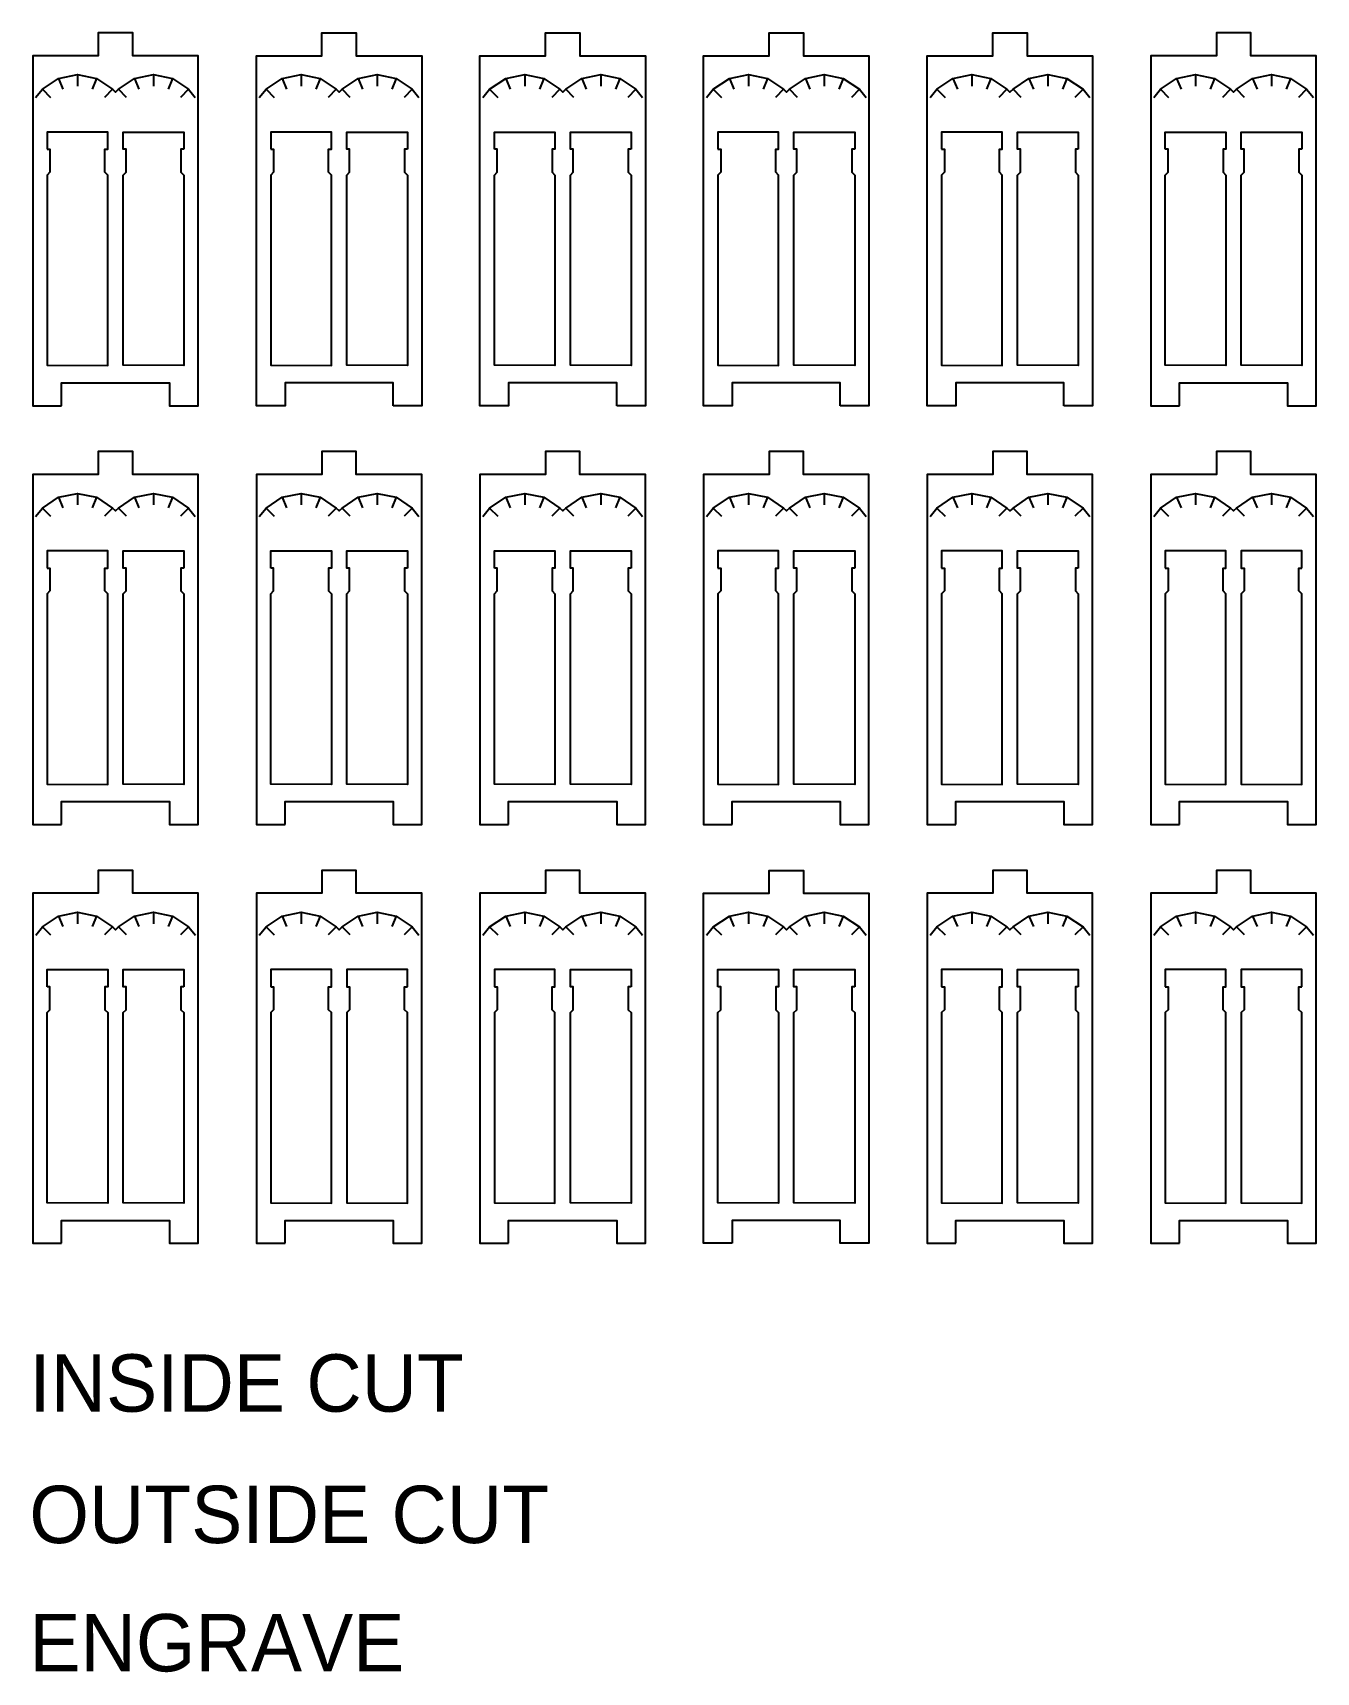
# Model space of a CAD drawing. Header units: millimetres. Extents: x 0 to 786, y -59 to 1053.
# Drawn here: x 0.5 to 178.1, y -59.3 to 167.5 of the extents above; entities that cross this region are included whole.
import ezdxf
from ezdxf.enums import TextEntityAlignment as Align

# ---------------------------------------------------------------- set-up
doc = ezdxf.new("R2010")
doc.units = ezdxf.units.MM
for name, color, linetype in [('Part1 engrave', 173, 'Continuous'), ('Part1 Inside Cut', 92, 'Continuous'), ('Part1 Outside cut', 1, 'Continuous')]:
    doc.layers.add(name, color=color, linetype=linetype)

msp = doc.modelspace()

# ---------------------------------------------------------------- linework, layer by layer
at = {"layer": 'Part1 engrave'}
for p, q in [((6.66, 161.69), (6.66, 160.1)), ((9.29, 161.16), (8.68, 159.7)), ((17.18, 161.69), (17.18, 160.1)), ((19.81, 161.16), (19.2, 159.7)), ((37.62, 161.69), (37.62, 160.1)), ((40.25, 161.16), (39.64, 159.7)), ((48.14, 161.69), (48.14, 160.1)), ((50.77, 161.16), (50.16, 159.7)), ((68.58, 161.69), (68.58, 160.1)), ((71.21, 161.16), (70.6, 159.7)), ((79.1, 161.69), (79.1, 160.1)), ((81.73, 161.16), (81.12, 159.7)), ((99.53, 161.69), (99.53, 160.1)), ((102.16, 161.16), (101.56, 159.7)), ((110.05, 161.69), (110.05, 160.1)), ((112.68, 161.16), (112.08, 159.7)), ((130.49, 161.69), (130.49, 160.1)), ((133.12, 161.16), (132.51, 159.7)), ((141.01, 161.69), (141.01, 160.1)), ((143.64, 161.16), (143.03, 159.7)), ((161.45, 161.69), (161.45, 160.1)), ((164.08, 161.16), (163.47, 159.7)), ((171.97, 161.69), (171.97, 160.1)), ((174.6, 161.16), (173.99, 159.7)), ((1.8, 159.68), (2.92, 158.55)), ((22.03, 159.68), (20.91, 158.55)), ((32.77, 159.68), (33.89, 158.55)), ((53, 159.68), (51.88, 158.55)), ((63.72, 159.68), (64.85, 158.55)), ((83.95, 159.68), (82.83, 158.55)), ((94.68, 159.68), (95.8, 158.55)), ((114.91, 159.68), (113.79, 158.55)), ((125.64, 159.68), (126.76, 158.55)), ((145.87, 159.68), (144.74, 158.55)), ((156.59, 159.68), (157.71, 158.55)), ((176.82, 159.68), (175.7, 158.55)), ((6.66, 103.74), (6.66, 102.16)), ((9.29, 103.22), (8.68, 101.75)), ((17.18, 103.74), (17.18, 102.16)), ((19.81, 103.22), (19.2, 101.75)), ((37.62, 103.74), (37.62, 102.16)), ((40.25, 103.22), (39.64, 101.75)), ((48.14, 103.74), (48.14, 102.16)), ((50.77, 103.22), (50.16, 101.75)), ((68.58, 103.74), (68.58, 102.16)), ((71.21, 103.22), (70.6, 101.75)), ((79.1, 103.74), (79.1, 102.16)), ((81.73, 103.22), (81.12, 101.75)), ((99.53, 103.74), (99.53, 102.16)), ((102.16, 103.22), (101.56, 101.75)), ((110.05, 103.74), (110.05, 102.16)), ((112.68, 103.22), (112.08, 101.75)), ((130.49, 103.74), (130.49, 102.16)), ((133.12, 103.22), (132.51, 101.75)), ((141.01, 103.74), (141.01, 102.16)), ((143.64, 103.22), (143.03, 101.75)), ((161.45, 103.74), (161.45, 102.16)), ((164.08, 103.22), (163.47, 101.75)), ((171.97, 103.74), (171.97, 102.16)), ((174.6, 103.22), (173.99, 101.75)), ((1.8, 101.73), (2.92, 100.61)), ((22.03, 101.73), (20.91, 100.61)), ((32.77, 101.73), (33.89, 100.61)), ((53, 101.73), (51.88, 100.61)), ((63.72, 101.73), (64.85, 100.61)), ((83.95, 101.73), (82.83, 100.61)), ((94.68, 101.73), (95.8, 100.61)), ((114.91, 101.73), (113.79, 100.61)), ((125.64, 101.73), (126.76, 100.61)), ((145.87, 101.73), (144.74, 100.61)), ((156.59, 101.73), (157.71, 100.61)), ((176.82, 101.73), (175.7, 100.61)), ((6.67, 45.8), (6.67, 44.21)), ((17.19, 45.8), (17.19, 44.21)), ((37.62, 45.8), (37.62, 44.21)), ((48.14, 45.8), (48.14, 44.21)), ((68.58, 45.8), (68.58, 44.21)), ((79.1, 45.8), (79.1, 44.21)), ((99.53, 45.8), (99.53, 44.21)), ((110.05, 45.8), (110.05, 44.21)), ((130.49, 45.8), (130.49, 44.21)), ((141.01, 45.8), (141.01, 44.21)), ((161.45, 45.8), (161.45, 44.21)), ((171.97, 45.8), (171.97, 44.21)), ((1.81, 43.79), (2.93, 42.67)), ((9.29, 45.28), (8.69, 43.81)), ((19.81, 45.28), (19.21, 43.81)), ((22.04, 43.79), (20.92, 42.67)), ((32.77, 43.79), (33.89, 42.67)), ((40.25, 45.28), (39.64, 43.81)), ((50.77, 45.28), (50.16, 43.81)), ((53, 43.79), (51.88, 42.67)), ((63.72, 43.79), (64.85, 42.67)), ((71.21, 45.28), (70.6, 43.81)), ((81.73, 45.28), (81.12, 43.81)), ((83.95, 43.79), (82.83, 42.67)), ((94.68, 43.79), (95.8, 42.67)), ((102.16, 45.28), (101.56, 43.81)), ((112.68, 45.28), (112.08, 43.81)), ((114.91, 43.79), (113.79, 42.67)), ((125.64, 43.79), (126.76, 42.67)), ((133.12, 45.28), (132.51, 43.81)), ((143.64, 45.28), (143.03, 43.81)), ((145.87, 43.79), (144.74, 42.67)), ((156.59, 43.79), (157.71, 42.67)), ((164.08, 45.28), (163.47, 43.81)), ((174.6, 45.28), (173.99, 43.81)), ((176.82, 43.79), (175.7, 42.67))]:
    msp.add_line(p, q, dxfattribs=at)
for points in [[(0.87, 158.51, 0), (1.8, 159.68, 0), (4.03, 161.16, 0), (6.66, 161.69, 0), (9.29, 161.16, 0), (11.5, 159.66, 0)], [(4.03, 161.16, 0), (4.64, 159.7, 0)], [(12.34, 159.66, 0), (14.55, 161.16, 0), (17.18, 161.69, 0), (19.81, 161.16, 0), (22.03, 159.68, 0), (22.97, 158.51, 0)], [(14.55, 161.16, 0), (15.16, 159.7, 0)], [(31.83, 158.51, 0), (32.77, 159.68, 0), (34.99, 161.16, 0), (37.62, 161.69, 0), (40.25, 161.16, 0), (42.46, 159.66, 0)], [(34.99, 161.16, 0), (35.6, 159.7, 0)], [(43.3, 159.66, 0), (45.51, 161.16, 0), (48.14, 161.69, 0), (50.77, 161.16, 0), (53, 159.68, 0), (53.93, 158.51, 0)], [(45.51, 161.16, 0), (46.12, 159.7, 0)], [(62.79, 158.51, 0), (63.72, 159.68, 0), (65.95, 161.16, 0), (68.58, 161.69, 0), (71.21, 161.16, 0), (73.42, 159.66, 0)], [(65.95, 161.16, 0), (66.56, 159.7, 0)], [(74.26, 159.66, 0), (76.47, 161.16, 0), (79.1, 161.69, 0), (81.73, 161.16, 0), (83.95, 159.68, 0), (84.89, 158.51, 0)], [(76.47, 161.16, 0), (77.08, 159.7, 0)], [(93.74, 158.51, 0), (94.68, 159.68, 0), (96.91, 161.16, 0), (99.53, 161.69, 0), (102.16, 161.16, 0), (104.38, 159.66, 0)], [(96.91, 161.16, 0), (97.51, 159.7, 0)], [(105.21, 159.66, 0), (107.43, 161.16, 0), (110.05, 161.69, 0), (112.68, 161.16, 0), (114.91, 159.68, 0), (115.84, 158.51, 0)], [(107.43, 161.16, 0), (108.03, 159.7, 0)], [(124.7, 158.51, 0), (125.64, 159.68, 0), (127.86, 161.16, 0), (130.49, 161.69, 0), (133.12, 161.16, 0), (135.33, 159.66, 0)], [(127.86, 161.16, 0), (128.47, 159.7, 0)], [(136.17, 159.66, 0), (138.38, 161.16, 0), (141.01, 161.69, 0), (143.64, 161.16, 0), (145.87, 159.68, 0), (146.8, 158.51, 0)], [(138.38, 161.16, 0), (138.99, 159.7, 0)], [(155.66, 158.51, 0), (156.59, 159.68, 0), (158.82, 161.16, 0), (161.45, 161.69, 0), (164.08, 161.16, 0), (166.29, 159.66, 0)], [(158.82, 161.16, 0), (159.43, 159.7, 0)], [(167.13, 159.66, 0), (169.34, 161.16, 0), (171.97, 161.69, 0), (174.6, 161.16, 0), (176.82, 159.68, 0), (177.76, 158.51, 0)], [(169.34, 161.16, 0), (169.95, 159.7, 0)], [(13.44, 158.55, 0), (12.34, 159.66, 0), (11.92, 159.27, 0), (11.5, 159.66, 0), (10.39, 158.55, 0)], [(44.41, 158.55, 0), (43.3, 159.66, 0), (42.88, 159.27, 0), (42.46, 159.66, 0), (41.36, 158.55, 0)], [(75.37, 158.55, 0), (74.26, 159.66, 0), (73.84, 159.27, 0), (73.42, 159.66, 0), (72.31, 158.55, 0)], [(106.32, 158.55, 0), (105.21, 159.66, 0), (104.79, 159.27, 0), (104.38, 159.66, 0), (103.27, 158.55, 0)], [(137.28, 158.55, 0), (136.17, 159.66, 0), (135.75, 159.27, 0), (135.33, 159.66, 0), (134.22, 158.55, 0)], [(168.23, 158.55, 0), (167.13, 159.66, 0), (166.71, 159.27, 0), (166.29, 159.66, 0), (165.18, 158.55, 0)], [(0.87, 100.57, 0), (1.8, 101.73, 0), (4.03, 103.22, 0), (6.66, 103.74, 0), (9.29, 103.22, 0), (11.5, 101.72, 0)], [(4.03, 103.22, 0), (4.64, 101.75, 0)], [(12.34, 101.72, 0), (14.55, 103.22, 0), (17.18, 103.74, 0), (19.81, 103.22, 0), (22.03, 101.73, 0), (22.97, 100.57, 0)], [(14.55, 103.22, 0), (15.16, 101.75, 0)], [(31.83, 100.57, 0), (32.77, 101.73, 0), (34.99, 103.22, 0), (37.62, 103.74, 0), (40.25, 103.22, 0), (42.46, 101.72, 0)], [(34.99, 103.22, 0), (35.6, 101.75, 0)], [(43.3, 101.72, 0), (45.51, 103.22, 0), (48.14, 103.74, 0), (50.77, 103.22, 0), (53, 101.73, 0), (53.93, 100.57, 0)], [(45.51, 103.22, 0), (46.12, 101.75, 0)], [(62.79, 100.57, 0), (63.72, 101.73, 0), (65.95, 103.22, 0), (68.58, 103.74, 0), (71.21, 103.22, 0), (73.42, 101.72, 0)], [(65.95, 103.22, 0), (66.56, 101.75, 0)], [(74.26, 101.72, 0), (76.47, 103.22, 0), (79.1, 103.74, 0), (81.73, 103.22, 0), (83.95, 101.73, 0), (84.89, 100.57, 0)], [(76.47, 103.22, 0), (77.08, 101.75, 0)], [(93.74, 100.57, 0), (94.68, 101.73, 0), (96.91, 103.22, 0), (99.53, 103.74, 0), (102.16, 103.22, 0), (104.38, 101.72, 0)], [(96.91, 103.22, 0), (97.51, 101.75, 0)], [(105.21, 101.72, 0), (107.43, 103.22, 0), (110.05, 103.74, 0), (112.68, 103.22, 0), (114.91, 101.73, 0), (115.84, 100.57, 0)], [(107.43, 103.22, 0), (108.03, 101.75, 0)], [(124.7, 100.57, 0), (125.64, 101.73, 0), (127.86, 103.22, 0), (130.49, 103.74, 0), (133.12, 103.22, 0), (135.33, 101.72, 0)], [(127.86, 103.22, 0), (128.47, 101.75, 0)], [(136.17, 101.72, 0), (138.38, 103.22, 0), (141.01, 103.74, 0), (143.64, 103.22, 0), (145.87, 101.73, 0), (146.8, 100.57, 0)], [(138.38, 103.22, 0), (138.99, 101.75, 0)], [(155.66, 100.57, 0), (156.59, 101.73, 0), (158.82, 103.22, 0), (161.45, 103.74, 0), (164.08, 103.22, 0), (166.29, 101.72, 0)], [(158.82, 103.22, 0), (159.43, 101.75, 0)], [(167.13, 101.72, 0), (169.34, 103.22, 0), (171.97, 103.74, 0), (174.6, 103.22, 0), (176.82, 101.73, 0), (177.76, 100.57, 0)], [(169.34, 103.22, 0), (169.95, 101.75, 0)], [(13.44, 100.61, 0), (12.34, 101.72, 0), (11.92, 101.33, 0), (11.5, 101.72, 0), (10.39, 100.61, 0)], [(44.41, 100.61, 0), (43.3, 101.72, 0), (42.88, 101.33, 0), (42.46, 101.72, 0), (41.36, 100.61, 0)], [(75.37, 100.61, 0), (74.26, 101.72, 0), (73.84, 101.33, 0), (73.42, 101.72, 0), (72.31, 100.61, 0)], [(106.32, 100.61, 0), (105.21, 101.72, 0), (104.79, 101.33, 0), (104.38, 101.72, 0), (103.27, 100.61, 0)], [(137.28, 100.61, 0), (136.17, 101.72, 0), (135.75, 101.33, 0), (135.33, 101.72, 0), (134.22, 100.61, 0)], [(168.23, 100.61, 0), (167.13, 101.72, 0), (166.71, 101.33, 0), (166.29, 101.72, 0), (165.18, 100.61, 0)], [(0.88, 42.62, 0), (1.81, 43.79, 0), (4.04, 45.28, 0), (6.67, 45.8, 0), (9.29, 45.28, 0), (11.51, 43.77, 0)], [(12.34, 43.77, 0), (14.56, 45.28, 0), (17.19, 45.8, 0), (19.81, 45.28, 0), (22.04, 43.79, 0), (22.98, 42.62, 0)], [(31.83, 42.62, 0), (32.77, 43.79, 0), (34.99, 45.28, 0), (37.62, 45.8, 0), (40.25, 45.28, 0), (42.46, 43.77, 0)], [(43.3, 43.77, 0), (45.51, 45.28, 0), (48.14, 45.8, 0), (50.77, 45.28, 0), (53, 43.79, 0), (53.93, 42.62, 0)], [(62.79, 42.62, 0), (63.72, 43.79, 0), (65.95, 45.28, 0), (68.58, 45.8, 0), (71.21, 45.28, 0), (73.42, 43.77, 0)], [(74.26, 43.77, 0), (76.47, 45.28, 0), (79.1, 45.8, 0), (81.73, 45.28, 0), (83.95, 43.79, 0), (84.89, 42.62, 0)], [(93.74, 42.62, 0), (94.68, 43.79, 0), (96.91, 45.28, 0), (99.53, 45.8, 0), (102.16, 45.28, 0), (104.38, 43.77, 0)], [(105.21, 43.77, 0), (107.43, 45.28, 0), (110.05, 45.8, 0), (112.68, 45.28, 0), (114.91, 43.79, 0), (115.84, 42.62, 0)], [(124.7, 42.62, 0), (125.64, 43.79, 0), (127.86, 45.28, 0), (130.49, 45.8, 0), (133.12, 45.28, 0), (135.33, 43.77, 0)], [(136.17, 43.77, 0), (138.38, 45.28, 0), (141.01, 45.8, 0), (143.64, 45.28, 0), (145.87, 43.79, 0), (146.8, 42.62, 0)], [(155.66, 42.62, 0), (156.59, 43.79, 0), (158.82, 45.28, 0), (161.45, 45.8, 0), (164.08, 45.28, 0), (166.29, 43.77, 0)], [(167.13, 43.77, 0), (169.34, 45.28, 0), (171.97, 45.8, 0), (174.6, 45.28, 0), (176.82, 43.79, 0), (177.76, 42.62, 0)], [(4.04, 45.28, 0), (4.65, 43.81, 0)], [(13.45, 42.67, 0), (12.34, 43.77, 0), (11.93, 43.38, 0), (11.51, 43.77, 0), (10.4, 42.67, 0)], [(14.56, 45.28, 0), (15.17, 43.81, 0)], [(34.99, 45.28, 0), (35.6, 43.81, 0)], [(44.41, 42.67, 0), (43.3, 43.77, 0), (42.88, 43.38, 0), (42.46, 43.77, 0), (41.36, 42.67, 0)], [(45.51, 45.28, 0), (46.12, 43.81, 0)], [(65.95, 45.28, 0), (66.56, 43.81, 0)], [(75.37, 42.67, 0), (74.26, 43.77, 0), (73.84, 43.38, 0), (73.42, 43.77, 0), (72.31, 42.67, 0)], [(76.47, 45.28, 0), (77.08, 43.81, 0)], [(96.91, 45.28, 0), (97.51, 43.81, 0)], [(106.32, 42.67, 0), (105.21, 43.77, 0), (104.79, 43.38, 0), (104.38, 43.77, 0), (103.27, 42.67, 0)], [(107.43, 45.28, 0), (108.03, 43.81, 0)], [(127.86, 45.28, 0), (128.47, 43.81, 0)], [(137.28, 42.67, 0), (136.17, 43.77, 0), (135.75, 43.38, 0), (135.33, 43.77, 0), (134.22, 42.67, 0)], [(138.38, 45.28, 0), (138.99, 43.81, 0)], [(158.82, 45.28, 0), (159.43, 43.81, 0)], [(168.23, 42.67, 0), (167.13, 43.77, 0), (166.71, 43.38, 0), (166.29, 43.77, 0), (165.18, 42.67, 0)], [(169.34, 45.28, 0), (169.95, 43.81, 0)]]:
    msp.add_polyline3d(points, dxfattribs=at)
at = {"layer": 'Part1 Inside Cut'}
for points in [[(2.46, 151.37, 0), (2.85, 151.37, 0), (2.85, 148.19, 0), (2.46, 147.8, 0), (2.46, 121.49, 0), (10.85, 121.44, 0), (10.85, 147.8, 0), (10.45, 148.19, 0), (10.45, 151.37, 0), (10.85, 151.37, 0), (10.85, 153.75, 0), (2.46, 153.75, 0)], [(21.38, 151.37, 0), (20.98, 151.37, 0), (20.98, 148.19, 0), (21.38, 147.8, 0), (21.38, 121.44, 0), (12.98, 121.49, 0), (12.98, 147.8, 0), (13.38, 148.19, 0), (13.38, 151.37, 0), (12.98, 151.37, 0), (12.98, 153.75, 0), (21.38, 153.75, 0)], [(33.41, 151.37, 0), (33.81, 151.37, 0), (33.81, 148.19, 0), (33.41, 147.8, 0), (33.41, 121.49, 0), (41.81, 121.44, 0), (41.81, 147.8, 0), (41.41, 148.19, 0), (41.41, 151.37, 0), (41.81, 151.37, 0), (41.81, 153.75, 0), (33.41, 153.75, 0)], [(52.34, 151.37, 0), (51.94, 151.37, 0), (51.94, 148.19, 0), (52.34, 147.8, 0), (52.34, 121.44, 0), (43.94, 121.49, 0), (43.94, 147.8, 0), (44.34, 148.19, 0), (44.34, 151.37, 0), (43.94, 151.37, 0), (43.94, 153.75, 0), (52.34, 153.75, 0)], [(64.37, 151.37, 0), (64.37, 153.75, 0), (72.76, 153.75, 0), (72.76, 151.37, 0), (72.37, 151.37, 0), (72.37, 148.19, 0), (72.76, 147.8, 0), (72.76, 121.44, 0), (64.37, 121.49, 0), (64.37, 147.8, 0), (64.76, 148.19, 0), (64.76, 151.37, 0)], [(83.29, 151.37, 0), (82.9, 151.37, 0), (82.9, 148.19, 0), (83.29, 147.8, 0), (83.29, 121.44, 0), (74.9, 121.49, 0), (74.9, 147.8, 0), (75.29, 148.19, 0), (75.29, 151.37, 0), (74.9, 151.37, 0), (74.9, 153.75, 0), (83.29, 153.75, 0)], [(95.32, 151.37, 0), (95.72, 151.37, 0), (95.72, 148.19, 0), (95.32, 147.8, 0), (95.32, 121.49, 0), (103.72, 121.44, 0), (103.72, 147.8, 0), (103.32, 148.19, 0), (103.32, 151.37, 0), (103.72, 151.37, 0), (103.72, 153.75, 0), (95.32, 153.75, 0)], [(114.25, 151.37, 0), (113.85, 151.37, 0), (113.85, 148.19, 0), (114.25, 147.8, 0), (114.25, 121.44, 0), (105.85, 121.49, 0), (105.85, 147.8, 0), (106.25, 148.19, 0), (106.25, 151.37, 0), (105.85, 151.37, 0), (105.85, 153.75, 0), (114.25, 153.75, 0)], [(126.28, 151.37, 0), (126.68, 151.37, 0), (126.68, 148.19, 0), (126.28, 147.8, 0), (126.28, 121.49, 0), (134.68, 121.44, 0), (134.68, 147.8, 0), (134.28, 148.19, 0), (134.28, 151.37, 0), (134.68, 151.37, 0), (134.68, 153.75, 0), (126.28, 153.75, 0)], [(145.21, 151.37, 0), (144.81, 151.37, 0), (144.81, 148.19, 0), (145.21, 147.8, 0), (145.21, 121.44, 0), (136.81, 121.49, 0), (136.81, 147.8, 0), (137.21, 148.19, 0), (137.21, 151.37, 0), (136.81, 151.37, 0), (136.81, 153.75, 0), (145.21, 153.75, 0)], [(157.24, 151.37, 0), (157.24, 153.75, 0), (165.63, 153.75, 0), (165.63, 151.37, 0), (165.24, 151.37, 0), (165.24, 148.19, 0), (165.63, 147.8, 0), (165.63, 121.44, 0), (157.24, 121.49, 0), (157.24, 147.8, 0), (157.63, 148.19, 0), (157.63, 151.37, 0)], [(176.16, 151.37, 0), (175.76, 151.37, 0), (175.76, 148.19, 0), (176.16, 147.8, 0), (176.16, 121.44, 0), (167.77, 121.49, 0), (167.77, 147.8, 0), (168.16, 148.19, 0), (168.16, 151.37, 0), (167.77, 151.37, 0), (167.77, 153.75, 0), (176.16, 153.75, 0)], [(2.46, 93.42, 0), (2.85, 93.42, 0), (2.85, 90.25, 0), (2.46, 89.85, 0), (2.46, 63.54, 0), (10.85, 63.5, 0), (10.85, 89.85, 0), (10.45, 90.25, 0), (10.45, 93.42, 0), (10.85, 93.42, 0), (10.85, 95.81, 0), (2.46, 95.81, 0)], [(21.38, 93.42, 0), (20.98, 93.42, 0), (20.98, 90.25, 0), (21.38, 89.85, 0), (21.38, 63.5, 0), (12.98, 63.54, 0), (12.98, 89.85, 0), (13.38, 90.25, 0), (13.38, 93.42, 0), (12.98, 93.42, 0), (12.98, 95.81, 0), (21.38, 95.81, 0)], [(33.41, 93.42, 0), (33.41, 95.81, 0), (41.81, 95.81, 0), (41.81, 93.42, 0), (41.41, 93.42, 0), (41.41, 90.25, 0), (41.81, 89.85, 0), (41.81, 63.5, 0), (33.41, 63.54, 0), (33.41, 89.85, 0), (33.81, 90.25, 0), (33.81, 93.42, 0)], [(52.34, 93.42, 0), (51.94, 93.42, 0), (51.94, 90.25, 0), (52.34, 89.85, 0), (52.34, 63.5, 0), (43.94, 63.54, 0), (43.94, 89.85, 0), (44.34, 90.25, 0), (44.34, 93.42, 0), (43.94, 93.42, 0), (43.94, 95.81, 0), (52.34, 95.81, 0)], [(64.37, 93.42, 0), (64.37, 95.81, 0), (72.76, 95.81, 0), (72.76, 93.42, 0), (72.37, 93.42, 0), (72.37, 90.25, 0), (72.76, 89.85, 0), (72.76, 63.5, 0), (64.37, 63.54, 0), (64.37, 89.85, 0), (64.76, 90.25, 0), (64.76, 93.42, 0)], [(83.29, 93.42, 0), (82.9, 93.42, 0), (82.9, 90.25, 0), (83.29, 89.85, 0), (83.29, 63.5, 0), (74.9, 63.54, 0), (74.9, 89.85, 0), (75.29, 90.25, 0), (75.29, 93.42, 0), (74.9, 93.42, 0), (74.9, 95.81, 0), (83.29, 95.81, 0)], [(95.32, 93.42, 0), (95.72, 93.42, 0), (95.72, 90.25, 0), (95.32, 89.85, 0), (95.32, 63.54, 0), (103.72, 63.5, 0), (103.72, 89.85, 0), (103.32, 90.25, 0), (103.32, 93.42, 0), (103.72, 93.42, 0), (103.72, 95.81, 0), (95.32, 95.81, 0)], [(114.25, 93.42, 0), (113.85, 93.42, 0), (113.85, 90.25, 0), (114.25, 89.85, 0), (114.25, 63.5, 0), (105.85, 63.54, 0), (105.85, 89.85, 0), (106.25, 90.25, 0), (106.25, 93.42, 0), (105.85, 93.42, 0), (105.85, 95.81, 0), (114.25, 95.81, 0)], [(126.28, 93.42, 0), (126.68, 93.42, 0), (126.68, 90.25, 0), (126.28, 89.85, 0), (126.28, 63.54, 0), (134.68, 63.5, 0), (134.68, 89.85, 0), (134.28, 90.25, 0), (134.28, 93.42, 0), (134.68, 93.42, 0), (134.68, 95.81, 0), (126.28, 95.81, 0)], [(145.21, 93.42, 0), (144.81, 93.42, 0), (144.81, 90.25, 0), (145.21, 89.85, 0), (145.21, 63.5, 0), (136.81, 63.54, 0), (136.81, 89.85, 0), (137.21, 90.25, 0), (137.21, 93.42, 0), (136.81, 93.42, 0), (136.81, 95.81, 0), (145.21, 95.81, 0)], [(157.24, 93.42, 0), (157.63, 93.42, 0), (157.63, 90.25, 0), (157.24, 89.85, 0), (157.24, 63.54, 0), (165.63, 63.5, 0), (165.63, 89.85, 0), (165.24, 90.25, 0), (165.24, 93.42, 0), (165.63, 93.42, 0), (165.63, 95.81, 0), (157.24, 95.81, 0)], [(176.16, 93.42, 0), (176.16, 95.81, 0), (167.77, 95.81, 0), (167.77, 93.42, 0), (168.16, 93.42, 0), (168.16, 90.25, 0), (167.77, 89.85, 0), (167.77, 63.54, 0), (176.16, 63.5, 0), (176.16, 89.85, 0), (175.76, 90.25, 0), (175.76, 93.42, 0)], [(2.46, 35.48, 0), (2.46, 37.86, 0), (10.85, 37.86, 0), (10.85, 35.48, 0), (10.45, 35.48, 0), (10.45, 32.31, 0), (10.85, 31.91, 0), (10.85, 5.56, 0), (2.46, 5.6, 0), (2.46, 31.91, 0), (2.85, 32.31, 0), (2.85, 35.48, 0)], [(21.38, 35.48, 0), (20.98, 35.48, 0), (20.98, 32.31, 0), (21.38, 31.91, 0), (21.38, 5.56, 0), (12.98, 5.6, 0), (12.98, 31.91, 0), (13.38, 32.31, 0), (13.38, 35.48, 0), (12.98, 35.48, 0), (12.98, 37.86, 0), (21.38, 37.86, 0)], [(33.41, 35.48, 0), (33.81, 35.48, 0), (33.81, 32.31, 0), (33.41, 31.91, 0), (33.41, 5.6, 0), (41.81, 5.56, 0), (41.81, 31.91, 0), (41.41, 32.31, 0), (41.41, 35.48, 0), (41.81, 35.48, 0), (41.81, 37.86, 0), (33.41, 37.86, 0)], [(52.34, 35.48, 0), (52.34, 37.86, 0), (43.94, 37.86, 0), (43.94, 35.48, 0), (44.34, 35.48, 0), (44.34, 32.31, 0), (43.94, 31.91, 0), (43.94, 5.6, 0), (52.34, 5.56, 0), (52.34, 31.91, 0), (51.94, 32.31, 0), (51.94, 35.48, 0)], [(64.37, 35.48, 0), (64.76, 35.48, 0), (64.76, 32.31, 0), (64.37, 31.91, 0), (64.37, 5.6, 0), (72.76, 5.56, 0), (72.76, 31.91, 0), (72.37, 32.31, 0), (72.37, 35.48, 0), (72.76, 35.48, 0), (72.76, 37.86, 0), (64.37, 37.86, 0)], [(83.29, 35.48, 0), (82.9, 35.48, 0), (82.9, 32.31, 0), (83.29, 31.91, 0), (83.29, 5.56, 0), (74.9, 5.6, 0), (74.9, 31.91, 0), (75.29, 32.31, 0), (75.29, 35.48, 0), (74.9, 35.48, 0), (74.9, 37.86, 0), (83.29, 37.86, 0)], [(95.32, 35.48, 0), (95.32, 37.86, 0), (103.72, 37.86, 0), (103.72, 35.48, 0), (103.32, 35.48, 0), (103.32, 32.31, 0), (103.72, 31.91, 0), (103.72, 5.56, 0), (95.32, 5.6, 0), (95.32, 31.91, 0), (95.72, 32.31, 0), (95.72, 35.48, 0)], [(114.25, 35.48, 0), (113.85, 35.48, 0), (113.85, 32.31, 0), (114.25, 31.91, 0), (114.25, 5.56, 0), (105.85, 5.6, 0), (105.85, 31.91, 0), (106.25, 32.31, 0), (106.25, 35.48, 0), (105.85, 35.48, 0), (105.85, 37.86, 0), (114.25, 37.86, 0)], [(126.28, 35.48, 0), (126.68, 35.48, 0), (126.68, 32.31, 0), (126.28, 31.91, 0), (126.28, 5.6, 0), (134.68, 5.56, 0), (134.68, 31.91, 0), (134.28, 32.31, 0), (134.28, 35.48, 0), (134.68, 35.48, 0), (134.68, 37.86, 0), (126.28, 37.86, 0)], [(145.21, 35.48, 0), (144.81, 35.48, 0), (144.81, 32.31, 0), (145.21, 31.91, 0), (145.21, 5.56, 0), (136.81, 5.6, 0), (136.81, 31.91, 0), (137.21, 32.31, 0), (137.21, 35.48, 0), (136.81, 35.48, 0), (136.81, 37.86, 0), (145.21, 37.86, 0)], [(157.24, 35.48, 0), (157.63, 35.48, 0), (157.63, 32.31, 0), (157.24, 31.91, 0), (157.24, 5.6, 0), (165.63, 5.56, 0), (165.63, 31.91, 0), (165.24, 32.31, 0), (165.24, 35.48, 0), (165.63, 35.48, 0), (165.63, 37.86, 0), (157.24, 37.86, 0)], [(176.16, 35.48, 0), (176.16, 37.86, 0), (167.77, 37.86, 0), (167.77, 35.48, 0), (168.16, 35.48, 0), (168.16, 32.31, 0), (167.77, 31.91, 0), (167.77, 5.6, 0), (176.16, 5.56, 0), (176.16, 31.91, 0), (175.76, 32.31, 0), (175.76, 35.48, 0)]]:
    msp.add_polyline3d(points, close=True, dxfattribs=at)
at = {"layer": 'Part1 Outside cut'}
for points in [[(4.44, 115.89, 0), (4.44, 119.06, 0), (19.4, 119.06, 0), (19.4, 115.89, 0), (23.36, 115.89, 0), (23.36, 164.31, 0), (14.3, 164.31, 0), (14.3, 167.48, 0), (9.54, 167.48, 0), (9.54, 164.31, 0), (0.47, 164.31, 0), (0.47, 115.89, 0)], [(50.35, 115.89, 0), (50.35, 119.06, 0), (35.4, 119.06, 0), (35.4, 115.89, 0), (31.43, 115.89, 0), (31.43, 164.31, 0), (40.49, 164.31, 0), (40.49, 167.48, 0), (45.26, 167.48, 0), (45.26, 164.31, 0), (54.32, 164.31, 0), (54.32, 115.89, 0)], [(81.31, 115.89, 0), (81.31, 119.06, 0), (66.35, 119.06, 0), (66.35, 115.89, 0), (62.38, 115.89, 0), (62.38, 164.31, 0), (71.45, 164.31, 0), (71.45, 167.48, 0), (76.21, 167.48, 0), (76.21, 164.31, 0), (85.28, 164.31, 0), (85.28, 115.89, 0)], [(112.26, 115.89, 0), (112.26, 119.06, 0), (97.31, 119.06, 0), (97.31, 115.89, 0), (93.34, 115.89, 0), (93.34, 164.31, 0), (102.41, 164.31, 0), (102.41, 167.48, 0), (107.17, 167.48, 0), (107.17, 164.31, 0), (116.23, 164.31, 0), (116.23, 115.89, 0)], [(143.22, 115.89, 0), (143.22, 119.06, 0), (128.26, 119.06, 0), (128.26, 115.89, 0), (124.3, 115.89, 0), (124.3, 164.31, 0), (133.36, 164.31, 0), (133.36, 167.48, 0), (138.12, 167.48, 0), (138.12, 164.31, 0), (147.19, 164.31, 0), (147.19, 115.89, 0)], [(159.22, 115.89, 0), (159.22, 119.06, 0), (174.18, 119.06, 0), (174.18, 115.89, 0), (178.15, 115.89, 0), (178.15, 164.31, 0), (169.08, 164.31, 0), (169.08, 167.48, 0), (164.32, 167.48, 0), (164.32, 164.31, 0), (155.25, 164.31, 0), (155.25, 115.89, 0)], [(4.44, 57.94, 0), (4.44, 61.12, 0), (19.4, 61.12, 0), (19.4, 57.94, 0), (23.36, 57.94, 0), (23.36, 106.36, 0), (14.3, 106.36, 0), (14.3, 109.54, 0), (9.54, 109.54, 0), (9.54, 106.36, 0), (0.47, 106.36, 0), (0.47, 57.94, 0)], [(35.4, 57.94, 0), (35.4, 61.12, 0), (50.35, 61.12, 0), (50.35, 57.94, 0), (54.32, 57.94, 0), (54.32, 106.36, 0), (45.26, 106.36, 0), (45.26, 109.54, 0), (40.49, 109.54, 0), (40.49, 106.36, 0), (31.43, 106.36, 0), (31.43, 57.94, 0)], [(66.35, 57.94, 0), (66.35, 61.12, 0), (81.31, 61.12, 0), (81.31, 57.94, 0), (85.28, 57.94, 0), (85.28, 106.36, 0), (76.21, 106.36, 0), (76.21, 109.54, 0), (71.45, 109.54, 0), (71.45, 106.36, 0), (62.38, 106.36, 0), (62.38, 57.94, 0)], [(97.31, 57.94, 0), (97.31, 61.12, 0), (112.26, 61.12, 0), (112.26, 57.94, 0), (116.23, 57.94, 0), (116.23, 106.36, 0), (107.17, 106.36, 0), (107.17, 109.54, 0), (102.41, 109.54, 0), (102.41, 106.36, 0), (93.34, 106.36, 0), (93.34, 57.94, 0)], [(128.26, 57.94, 0), (128.26, 61.12, 0), (143.22, 61.12, 0), (143.22, 57.94, 0), (147.19, 57.94, 0), (147.19, 106.36, 0), (138.12, 106.36, 0), (138.12, 109.54, 0), (133.36, 109.54, 0), (133.36, 106.36, 0), (124.3, 106.36, 0), (124.3, 57.94, 0)], [(159.22, 57.94, 0), (159.22, 61.12, 0), (174.18, 61.12, 0), (174.18, 57.94, 0), (178.15, 57.94, 0), (178.15, 106.36, 0), (169.08, 106.36, 0), (169.08, 109.54, 0), (164.32, 109.54, 0), (164.32, 106.36, 0), (155.25, 106.36, 0), (155.25, 57.94, 0)], [(4.44, 0, 0), (4.44, 3.17, 0), (19.4, 3.17, 0), (19.4, 0, 0), (23.36, 0, 0), (23.36, 48.42, 0), (14.3, 48.42, 0), (14.3, 51.59, 0), (9.54, 51.59, 0), (9.54, 48.42, 0), (0.47, 48.42, 0), (0.47, 0, 0)], [(35.4, 0, 0), (35.4, 3.17, 0), (50.35, 3.17, 0), (50.35, 0, 0), (54.32, 0, 0), (54.32, 48.42, 0), (45.26, 48.42, 0), (45.26, 51.59, 0), (40.49, 51.59, 0), (40.49, 48.42, 0), (31.43, 48.42, 0), (31.43, 0, 0)], [(66.35, 0, 0), (66.35, 3.17, 0), (81.31, 3.17, 0), (81.31, 0, 0), (85.28, 0, 0), (85.28, 48.42, 0), (76.21, 48.42, 0), (76.21, 51.59, 0), (71.45, 51.59, 0), (71.45, 48.42, 0), (62.38, 48.42, 0), (62.38, 0, 0)], [(97.31, 0, 0), (93.34, 0, 0), (93.34, 48.42, 0), (102.41, 48.42, 0), (102.41, 51.59, 0), (107.17, 51.59, 0), (107.17, 48.42, 0), (116.23, 48.42, 0), (116.23, 0, 0), (112.26, 0, 0), (112.26, 3.17, 0), (97.31, 3.17, 0)], [(128.26, 0, 0), (128.26, 3.17, 0), (143.22, 3.17, 0), (143.22, 0, 0), (147.19, 0, 0), (147.19, 48.42, 0), (138.12, 48.42, 0), (138.12, 51.59, 0), (133.36, 51.59, 0), (133.36, 48.42, 0), (124.3, 48.42, 0), (124.3, 0, 0)], [(159.22, 0, 0), (159.22, 3.17, 0), (174.18, 3.17, 0), (174.18, 0, 0), (178.15, 0, 0), (178.15, 48.42, 0), (169.08, 48.42, 0), (169.08, 51.59, 0), (164.32, 51.59, 0), (164.32, 48.42, 0), (155.25, 48.42, 0), (155.25, 0, 0)]]:
    msp.add_polyline3d(points, close=True, dxfattribs=at)

# ---------------------------------------------------------------- texts
at = {"layer": 'Part1 engrave'}
msp.add_text('ENGRAVE', height=7.938, dxfattribs=at).set_placement((0, -61.61), align=Align.BOTTOM_LEFT)
at = {"layer": 'Part1 Inside Cut'}
msp.add_text('INSIDE CUT', height=7.938, dxfattribs=at).set_placement((0, -25.68), align=Align.BOTTOM_LEFT)
at = {"layer": 'Part1 Outside cut'}
msp.add_text('OUTSIDE CUT', height=7.9375, dxfattribs=at).set_placement((0, -43.86), align=Align.BOTTOM_LEFT)

doc.saveas('drawing.dxf')
